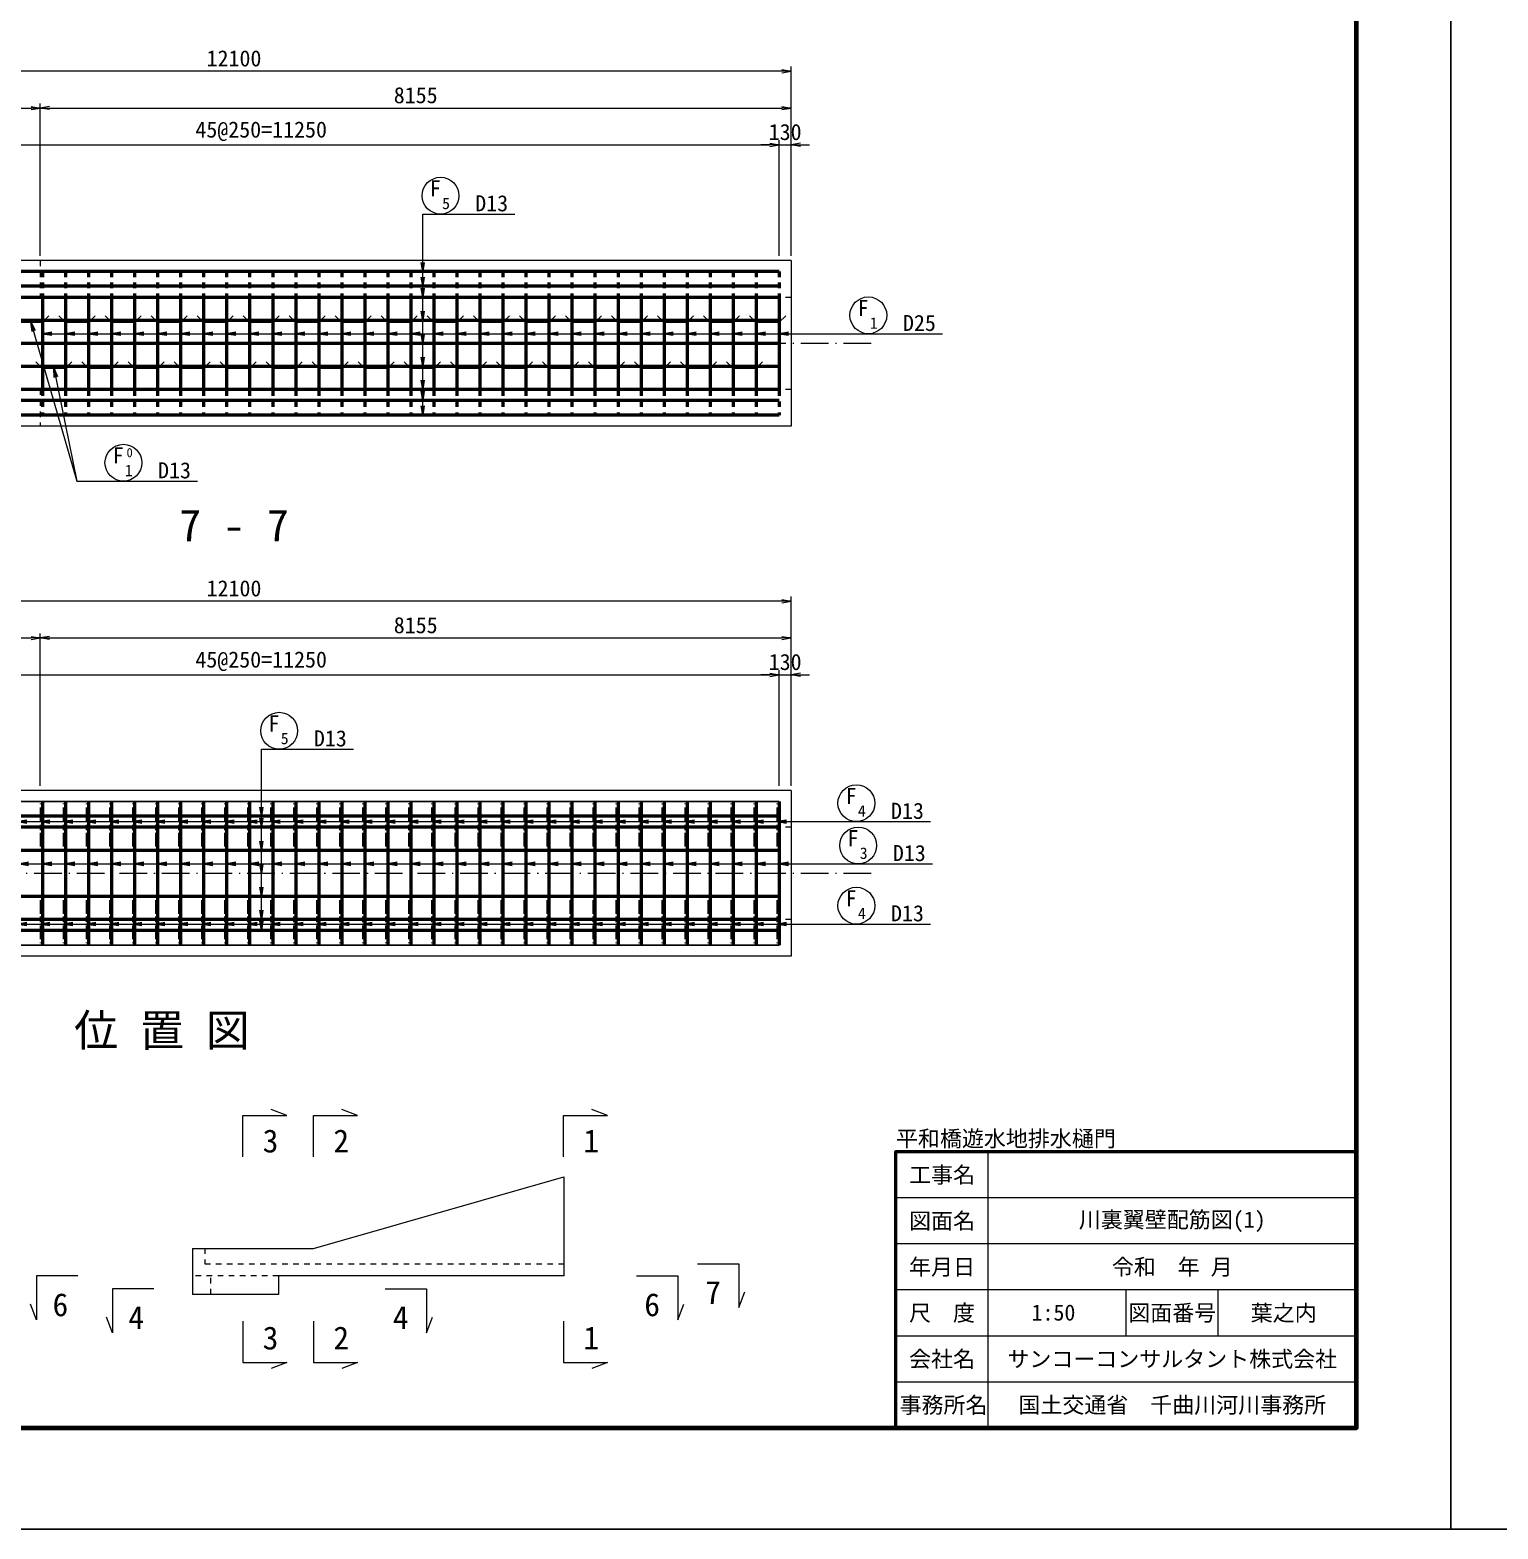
# Model space of a CAD drawing. Header units: millimetres. Extents: x 67792 to 193942, y -50017 to -20317.
# Drawn here: x 94413 to 110354, y -50017 to -33736 of the extents above; entities that cross this region are included whole.
import ezdxf
from ezdxf.enums import TextEntityAlignment as Align

# ---------------------------------------------------------------- set-up
doc = ezdxf.new("R2010")
doc.units = ezdxf.units.MM
doc.header["$LTSCALE"] = 50
doc.header["$PDSIZE"] = 300
for name, pattern in [('DASHED2', [0.375, 0.25, -0.125]), ('SXF_一点短鎖線', [9.25, 6, -1.5, 0.25, -1.5]), ('SXF_二点短鎖線', [11, 6, -1.5, 0.25, -1.5, 0.25, -1.5]), ('SXF_跳び破線', [12, 6, -6])]:
    doc.linetypes.add(name, pattern=pattern)
doc.layers.get('Defpoints').update_dxf_attribs({"color": 191})
for name, color, linetype, lineweight in [('D-BGD', 7, 'Continuous', 13), ('D-BMK', 2, 'SXF_一点短鎖線', 13), ('D-STR', 1, 'Continuous', 50), ('D-STR-DIM', 7, 'Continuous', 13), ('D-STR-HTXT', 7, 'Continuous', 13), ('D-STR-STR5', 7, 'Continuous', 25), ('D-STR-STR7', 6, 'SXF_二点短鎖線', 25), ('D-STR-TXT', 7, 'Continuous', 13), ('D-TTL', 2, 'Continuous', 140), ('D-TTL-FRAM', 2, 'Continuous', 50), ('D-TTL-LINE', 7, 'Continuous', 13), ('D-TTL-TXT', 7, 'Continuous', 13)]:
    doc.layers.add(name, color=color, linetype=linetype, lineweight=lineweight)
doc.styles.add('MS ゴシック', font='MS Gothic.ttf')
doc.styles.add('YOKO_GOTHIC', font='MS Gothic.ttf')
doc.dimstyles.new('S50', dxfattribs={"dimscale": 50, "dimtxt": 3.5, "dimasz": 2, "dimexe": 1, "dimexo": 1, "dimgap": 1, "dimtad": 1, "dimdec": 0, "dimzin": 1, "dimdsep": 46, "dimtxsty": 'YOKO_GOTHIC', "dimblk": 'OPEN', "dimcen": 0, "dimclrd": 256, "dimclre": 256, "dimclrt": 256, "dimaunit": 1, "dimadec": 3, "dimazin": 0, "dimtfac": 1, "dimtdec": 0, "dimtix": 1, "dimtmove": 2, "dimatfit": 3, "dimldrblk": 'OPEN', "dimfxl": 1, "dimlwd": -1, "dimlwe": -1, "dimarcsym": 2})

# ---------------------------------------------------------------- blocks, each defined once
blk = doc.blocks.new('_Open')
at = {"color": 0, "linetype": 'ByBlock', "lineweight": -2}
for p, q in [((-1, 0.17), (0, 0)), ((-1, -0.17), (0, 0)), ((0, 0), (-1, 0))]:
    blk.add_line(p, q, dxfattribs=at)
blk = doc.blocks.new('*D5')
at = {"layer": 'D-STR-DIM', "ltscale": 1500, "transparency": 16777216}
for p, q in [((90978, -36189), (90978, -34533)), ((91078, -34583), (94424, -34583)), ((94524, -36189), (94524, -34533))]:
    blk.add_line(p, q, dxfattribs=at)
at = {"layer": 'Defpoints', "color": 0, "ltscale": 1500, "transparency": 16777216}
for p in [(94524, -34583), (90978, -36239), (94524, -36239)]:
    blk.add_point(p, dxfattribs=at)
at = {"layer": 'D-STR-DIM', "ltscale": 1500, "transparency": 16777216, "xscale": 100, "yscale": 100, "zscale": 100, "rotation": 180}
blk.add_blockref('_Open', (90978, -34583), dxfattribs=at)
at = {"layer": 'D-STR-DIM', "ltscale": 1500, "transparency": 16777216, "xscale": 100, "yscale": 100, "zscale": 100}
blk.add_blockref('_Open', (94524, -34583), dxfattribs=at)
at = {"layer": 'D-STR-DIM', "ltscale": 1500, "transparency": 16777216, "insert": (92751, -34445), "char_height": 175, "attachment_point": 5, "style": 'YOKO_GOTHIC'}
blk.add_mtext('3545', dxfattribs=at)
blk = doc.blocks.new('*D6')
at = {"layer": 'D-STR-DIM', "ltscale": 1500, "transparency": 16777216}
for p, q in [((94524, -36189), (94524, -34533)), ((94624, -34583), (102578, -34583)), ((102678, -36189), (102678, -34533))]:
    blk.add_line(p, q, dxfattribs=at)
at = {"layer": 'Defpoints', "color": 0, "ltscale": 1500, "transparency": 16777216}
for p in [(102678, -34583), (94524, -36239), (102678, -36239)]:
    blk.add_point(p, dxfattribs=at)
at = {"layer": 'D-STR-DIM', "ltscale": 1500, "transparency": 16777216, "xscale": 100, "yscale": 100, "zscale": 100, "rotation": 180}
blk.add_blockref('_Open', (94524, -34583), dxfattribs=at)
at = {"layer": 'D-STR-DIM', "ltscale": 1500, "transparency": 16777216, "xscale": 100, "yscale": 100, "zscale": 100}
blk.add_blockref('_Open', (102678, -34583), dxfattribs=at)
at = {"layer": 'D-STR-DIM', "ltscale": 1500, "transparency": 16777216, "insert": (98601, -34445), "char_height": 175, "attachment_point": 5, "style": 'YOKO_GOTHIC'}
blk.add_mtext('8155', dxfattribs=at)
blk = doc.blocks.new('*D7')
at = {"layer": 'D-STR-DIM', "ltscale": 1500, "transparency": 16777216}
for p, q in [((90578, -36189), (90578, -34133)), ((102578, -34183), (90678, -34183)), ((102678, -36189), (102678, -34133))]:
    blk.add_line(p, q, dxfattribs=at)
at = {"layer": 'Defpoints', "color": 0, "ltscale": 1500, "transparency": 16777216}
for p in [(90578, -34183), (90578, -36239), (102678, -36239)]:
    blk.add_point(p, dxfattribs=at)
at = {"layer": 'D-STR-DIM', "ltscale": 1500, "transparency": 16777216, "xscale": 100, "yscale": 100, "zscale": 100, "rotation": 180}
blk.add_blockref('_Open', (90578, -34183), dxfattribs=at)
at = {"layer": 'D-STR-DIM', "ltscale": 1500, "transparency": 16777216, "xscale": 100, "yscale": 100, "zscale": 100}
blk.add_blockref('_Open', (102678, -34183), dxfattribs=at)
at = {"layer": 'D-STR-DIM', "ltscale": 1500, "transparency": 16777216, "insert": (96628, -34045), "char_height": 175, "attachment_point": 5, "style": 'YOKO_GOTHIC'}
blk.add_mtext('12100', dxfattribs=at)
blk = doc.blocks.new('*D8')
at = {"layer": 'D-STR-DIM', "ltscale": 1500, "transparency": 16777216}
for p, q in [((91298, -36189), (91298, -34933)), ((91398, -34983), (102448, -34983)), ((102548, -36189), (102548, -34933))]:
    blk.add_line(p, q, dxfattribs=at)
at = {"layer": 'Defpoints', "color": 0, "ltscale": 1500, "transparency": 16777216}
for p in [(102548, -34983), (91298, -36239), (102548, -36239)]:
    blk.add_point(p, dxfattribs=at)
at = {"layer": 'D-STR-DIM', "ltscale": 1500, "transparency": 16777216, "xscale": 100, "yscale": 100, "zscale": 100, "rotation": 180}
blk.add_blockref('_Open', (91298, -34983), dxfattribs=at)
at = {"layer": 'D-STR-DIM', "ltscale": 1500, "transparency": 16777216, "xscale": 100, "yscale": 100, "zscale": 100}
blk.add_blockref('_Open', (102548, -34983), dxfattribs=at)
at = {"layer": 'D-STR-DIM', "ltscale": 1500, "transparency": 16777216, "insert": (96923, -34836), "char_height": 175, "attachment_point": 5, "style": 'YOKO_GOTHIC'}
blk.add_mtext('45@250=11250', dxfattribs=at)
blk = doc.blocks.new('*D9')
at = {"layer": 'D-STR-DIM', "ltscale": 1500, "transparency": 16777216}
for p, q in [((102448, -34983), (102348, -34983)), ((102548, -36189), (102548, -34933)), ((102548, -34983), (102678, -34983)), ((102678, -36189), (102678, -34933)), ((102778, -34983), (102878, -34983))]:
    blk.add_line(p, q, dxfattribs=at)
at = {"layer": 'Defpoints', "color": 0, "ltscale": 1500, "transparency": 16777216}
for p in [(102678, -34983), (102548, -36239), (102678, -36239)]:
    blk.add_point(p, dxfattribs=at)
at = {"layer": 'D-STR-DIM', "ltscale": 1500, "transparency": 16777216, "xscale": 100, "yscale": 100, "zscale": 100}
blk.add_blockref('_Open', (102548, -34983), dxfattribs=at)
at = {"layer": 'D-STR-DIM', "ltscale": 1500, "transparency": 16777216, "xscale": 100, "yscale": 100, "zscale": 100, "rotation": 180}
blk.add_blockref('_Open', (102678, -34983), dxfattribs=at)
at = {"layer": 'D-STR-DIM', "ltscale": 1500, "transparency": 16777216, "insert": (102613, -34845), "char_height": 175, "attachment_point": 5, "style": 'YOKO_GOTHIC'}
blk.add_mtext('130', dxfattribs=at)
blk = doc.blocks.new('*D310')
at = {"layer": 'D-STR-DIM', "ltscale": 1500, "transparency": 16777216}
for p, q in [((90978, -41945), (90978, -40289)), ((91078, -40339), (94424, -40339)), ((94524, -41945), (94524, -40289))]:
    blk.add_line(p, q, dxfattribs=at)
at = {"layer": 'Defpoints', "color": 0, "ltscale": 1500, "transparency": 16777216}
for p in [(94524, -40339), (90978, -41995), (94524, -41995)]:
    blk.add_point(p, dxfattribs=at)
at = {"layer": 'D-STR-DIM', "ltscale": 1500, "transparency": 16777216, "xscale": 100, "yscale": 100, "zscale": 100, "rotation": 180}
blk.add_blockref('_Open', (90978, -40339), dxfattribs=at)
at = {"layer": 'D-STR-DIM', "ltscale": 1500, "transparency": 16777216, "xscale": 100, "yscale": 100, "zscale": 100}
blk.add_blockref('_Open', (94524, -40339), dxfattribs=at)
at = {"layer": 'D-STR-DIM', "ltscale": 1500, "transparency": 16777216, "insert": (92751, -40201), "char_height": 175, "attachment_point": 5, "style": 'YOKO_GOTHIC'}
blk.add_mtext('3545', dxfattribs=at)
blk = doc.blocks.new('*D311')
at = {"layer": 'D-STR-DIM', "ltscale": 1500, "transparency": 16777216}
for p, q in [((94524, -41945), (94524, -40289)), ((94624, -40339), (102578, -40339)), ((102678, -41945), (102678, -40289))]:
    blk.add_line(p, q, dxfattribs=at)
at = {"layer": 'Defpoints', "color": 0, "ltscale": 1500, "transparency": 16777216}
for p in [(102678, -40339), (94524, -41995), (102678, -41995)]:
    blk.add_point(p, dxfattribs=at)
at = {"layer": 'D-STR-DIM', "ltscale": 1500, "transparency": 16777216, "xscale": 100, "yscale": 100, "zscale": 100, "rotation": 180}
blk.add_blockref('_Open', (94524, -40339), dxfattribs=at)
at = {"layer": 'D-STR-DIM', "ltscale": 1500, "transparency": 16777216, "xscale": 100, "yscale": 100, "zscale": 100}
blk.add_blockref('_Open', (102678, -40339), dxfattribs=at)
at = {"layer": 'D-STR-DIM', "ltscale": 1500, "transparency": 16777216, "insert": (98601, -40201), "char_height": 175, "attachment_point": 5, "style": 'YOKO_GOTHIC'}
blk.add_mtext('8155', dxfattribs=at)
blk = doc.blocks.new('*D312')
at = {"layer": 'D-STR-DIM', "ltscale": 1500, "transparency": 16777216}
for p, q in [((90578, -41945), (90578, -39889)), ((102578, -39939), (90678, -39939)), ((102678, -41945), (102678, -39889))]:
    blk.add_line(p, q, dxfattribs=at)
at = {"layer": 'Defpoints', "color": 0, "ltscale": 1500, "transparency": 16777216}
for p in [(90578, -39939), (90578, -41995), (102678, -41995)]:
    blk.add_point(p, dxfattribs=at)
at = {"layer": 'D-STR-DIM', "ltscale": 1500, "transparency": 16777216, "xscale": 100, "yscale": 100, "zscale": 100, "rotation": 180}
blk.add_blockref('_Open', (90578, -39939), dxfattribs=at)
at = {"layer": 'D-STR-DIM', "ltscale": 1500, "transparency": 16777216, "xscale": 100, "yscale": 100, "zscale": 100}
blk.add_blockref('_Open', (102678, -39939), dxfattribs=at)
at = {"layer": 'D-STR-DIM', "ltscale": 1500, "transparency": 16777216, "insert": (96628, -39801), "char_height": 175, "attachment_point": 5, "style": 'YOKO_GOTHIC'}
blk.add_mtext('12100', dxfattribs=at)
blk = doc.blocks.new('*D313')
at = {"layer": 'D-STR-DIM', "ltscale": 1500, "transparency": 16777216}
for p, q in [((91298, -41945), (91298, -40689)), ((102548, -41945), (102548, -40689)), ((91398, -40739), (102448, -40739))]:
    blk.add_line(p, q, dxfattribs=at)
at = {"layer": 'Defpoints', "color": 0, "ltscale": 1500, "transparency": 16777216}
for p in [(102548, -40739), (91298, -41995), (102548, -41995)]:
    blk.add_point(p, dxfattribs=at)
at = {"layer": 'D-STR-DIM', "ltscale": 1500, "transparency": 16777216, "xscale": 100, "yscale": 100, "zscale": 100, "rotation": 180}
blk.add_blockref('_Open', (91298, -40739), dxfattribs=at)
at = {"layer": 'D-STR-DIM', "ltscale": 1500, "transparency": 16777216, "xscale": 100, "yscale": 100, "zscale": 100}
blk.add_blockref('_Open', (102548, -40739), dxfattribs=at)
at = {"layer": 'D-STR-DIM', "ltscale": 1500, "transparency": 16777216, "insert": (96923, -40592), "char_height": 175, "attachment_point": 5, "style": 'YOKO_GOTHIC'}
blk.add_mtext('45@250=11250', dxfattribs=at)
blk = doc.blocks.new('*D325')
at = {"layer": 'D-STR-DIM', "ltscale": 1500, "transparency": 16777216}
for p, q in [((102548, -41945), (102548, -40689)), ((102678, -41945), (102678, -40689)), ((102448, -40739), (102348, -40739)), ((102548, -40739), (102678, -40739)), ((102778, -40739), (102878, -40739))]:
    blk.add_line(p, q, dxfattribs=at)
at = {"layer": 'Defpoints', "color": 0, "ltscale": 1500, "transparency": 16777216}
for p in [(102678, -40739), (102548, -41995), (102678, -41995)]:
    blk.add_point(p, dxfattribs=at)
at = {"layer": 'D-STR-DIM', "ltscale": 1500, "transparency": 16777216, "xscale": 100, "yscale": 100, "zscale": 100}
blk.add_blockref('_Open', (102548, -40739), dxfattribs=at)
at = {"layer": 'D-STR-DIM', "ltscale": 1500, "transparency": 16777216, "xscale": 100, "yscale": 100, "zscale": 100, "rotation": 180}
blk.add_blockref('_Open', (102678, -40739), dxfattribs=at)
at = {"layer": 'D-STR-DIM', "ltscale": 1500, "transparency": 16777216, "insert": (102613, -40601), "char_height": 175, "attachment_point": 5, "style": 'YOKO_GOTHIC'}
blk.add_mtext('130', dxfattribs=at)

msp = doc.modelspace()

# ---------------------------------------------------------------- linework, layer by layer
at = {"layer": 'D-BGD'}
for p, q in [((102678.1, -36239.4), (90578.1, -36239.4)), ((102678.1, -36239.4), (102678.1, -38039.4)), ((102678.1, -38039.4), (90578.1, -38039.4)), ((102678.1, -41995.4), (90578.1, -41995.4)), ((102678.1, -41995.4), (102678.1, -43795.4)), ((102678.1, -43795.4), (90578.1, -43795.4)), ((100211.2, -46191.8), (100211.2, -47268.4)), ((96177.9, -46968.4), (96177.9, -47268.4)), ((96177.9, -47268.4), (96177.9, -47468.4)), ((97111.2, -47268.4), (97111.2, -47468.4)), ((100211.2, -47268.4), (97111.2, -47268.4)), ((96377.9, -47468.4), (96177.9, -47468.4)), ((97111.2, -47468.4), (96377.9, -47468.4))]:
    msp.add_line(p, q, dxfattribs=at)
at = {"layer": 'D-BGD', "linetype": 'SXF_跳び破線', "ltscale": 0.2}
for p, q in [((94523.6, -36239.4), (94523.6, -36639.4)), ((102678.1, -36639.4), (90978.1, -36639.4)), ((102678.1, -37639.4), (90978.1, -37639.4)), ((94523.6, -37639.4), (94523.6, -38039.4)), ((102678.1, -42395.4), (90978.1, -42395.4)), ((102678.1, -43395.4), (90978.1, -43395.4)), ((96311.2, -46968.4), (96311.2, -47135.1)), ((96311.2, -47135.1), (100211.2, -47135.1)), ((97111.2, -47268.4), (96177.9, -47268.4)), ((96377.9, -47468.4), (96377.9, -47268.4))]:
    msp.add_line(p, q, dxfattribs=at)
at = {"layer": 'D-BGD'}
msp.add_lwpolyline([(96177.9, -46968.4), (97493, -46968.4), (100211.2, -46191.8)], dxfattribs=at)
at = {"layer": 'D-BMK', "linetype": 'SXF_一点短鎖線'}
for p, q in [((103545.9, -37139.4), (89985.9, -37139.4)), ((103545.9, -42895.4), (89985.9, -42895.4))]:
    msp.add_line(p, q, dxfattribs=at)
at = {"layer": 'D-STR'}
for p, q in [((102548.1, -36359.4), (90698.1, -36359.4)), ((102548.1, -36519.4), (90698.1, -36519.4)), ((94548.1, -36629.4), (94548.1, -37649.4)), ((94798.1, -36629.4), (94798.1, -37649.4)), ((95048.1, -36629.4), (95048.1, -37649.4)), ((95298.1, -36629.4), (95298.1, -37649.4)), ((95548.1, -36629.4), (95548.1, -37649.4)), ((95798.1, -36629.4), (95798.1, -37649.4)), ((96048.1, -36629.4), (96048.1, -37649.4)), ((96298.1, -36629.4), (96298.1, -37649.4)), ((96548.1, -36629.4), (96548.1, -37649.4)), ((96798.1, -36629.4), (96798.1, -37649.4)), ((97048.1, -36629.4), (97048.1, -37649.4)), ((97298.1, -36629.4), (97298.1, -37649.4)), ((97548.1, -36629.4), (97548.1, -37649.4)), ((97798.1, -36629.4), (97798.1, -37649.4)), ((98048.1, -36629.4), (98048.1, -37649.4)), ((98298.1, -36629.4), (98298.1, -37649.4)), ((98548.1, -36629.4), (98548.1, -37649.4)), ((98798.1, -36629.4), (98798.1, -37649.4)), ((99048.1, -36629.4), (99048.1, -37649.4)), ((99298.1, -36629.4), (99298.1, -37649.4)), ((99548.1, -36629.4), (99548.1, -37649.4)), ((99798.1, -36629.4), (99798.1, -37649.4)), ((100048.1, -36629.4), (100048.1, -37649.4)), ((100298.1, -36629.4), (100298.1, -37649.4)), ((100548.1, -36629.4), (100548.1, -37649.4)), ((100798.1, -36629.4), (100798.1, -37649.4)), ((101048.1, -36629.4), (101048.1, -37649.4)), ((101298.1, -36629.4), (101298.1, -37649.4)), ((101548.1, -36629.4), (101548.1, -37649.4)), ((101798.1, -36629.4), (101798.1, -37649.4)), ((102048.1, -36629.4), (102048.1, -37649.4)), ((102298.1, -36629.4), (102298.1, -37649.4)), ((102548.1, -36629.4), (102548.1, -37649.4)), ((102548.1, -36639.4), (90698.1, -36639.4)), ((102548.1, -36889.4), (90698.1, -36889.4)), ((102548.1, -37139.4), (90698.1, -37139.4)), ((102548.1, -37389.4), (90698.1, -37389.4)), ((102548.1, -37639.4), (90698.1, -37639.4)), ((102548.1, -37759.4), (90698.1, -37759.4)), ((102548.1, -37919.4), (90698.1, -37919.4)), ((94548.1, -42115.4), (94548.1, -43675.4)), ((94798.1, -42115.4), (94798.1, -43675.4)), ((95048.1, -42115.4), (95048.1, -43675.4)), ((95298.1, -42115.4), (95298.1, -43675.4)), ((95548.1, -42115.4), (95548.1, -43675.4)), ((95798.1, -42115.4), (95798.1, -43675.4)), ((96048.1, -42115.4), (96048.1, -43675.4)), ((96298.1, -42115.4), (96298.1, -43675.4)), ((96548.1, -42115.4), (96548.1, -43675.4)), ((96798.1, -42115.4), (96798.1, -43675.4)), ((97048.1, -42115.4), (97048.1, -43675.4)), ((97298.1, -42115.4), (97298.1, -43675.4)), ((97548.1, -42115.4), (97548.1, -43675.4)), ((97798.1, -42115.4), (97798.1, -43675.4)), ((98048.1, -42115.4), (98048.1, -43675.4)), ((98298.1, -42115.4), (98298.1, -43675.4)), ((98548.1, -42115.4), (98548.1, -43675.4)), ((98798.1, -42115.4), (98798.1, -43675.4)), ((99048.1, -42115.4), (99048.1, -43675.4)), ((99298.1, -42115.4), (99298.1, -43675.4)), ((99548.1, -42115.4), (99548.1, -43675.4)), ((99798.1, -42115.4), (99798.1, -43675.4)), ((100048.1, -42115.4), (100048.1, -43675.4)), ((100298.1, -42115.4), (100298.1, -43675.4)), ((100548.1, -42115.4), (100548.1, -43675.4)), ((100798.1, -42115.4), (100798.1, -43675.4)), ((101048.1, -42115.4), (101048.1, -43675.4)), ((101298.1, -42115.4), (101298.1, -43675.4)), ((101548.1, -42115.4), (101548.1, -43675.4)), ((101798.1, -42115.4), (101798.1, -43675.4)), ((102048.1, -42115.4), (102048.1, -43675.4)), ((102298.1, -42115.4), (102298.1, -43675.4)), ((102548.1, -42115.4), (102548.1, -43675.4)), ((102548.1, -42275.4), (90698.1, -42275.4)), ((102548.1, -42395.4), (90698.1, -42395.4)), ((102548.1, -42645.4), (90698.1, -42645.4)), ((102548.1, -43145.4), (90698.1, -43145.4)), ((102548.1, -43395.4), (90698.1, -43395.4)), ((102548.1, -43515.4), (90698.1, -43515.4))]:
    msp.add_line(p, q, dxfattribs=at)
at = {"layer": 'D-STR', "linetype": 'SXF_跳び破線', "ltscale": 0.2}
for p, q in [((94548.1, -36359.4), (94548.1, -36629.4)), ((94798.1, -36359.4), (94798.1, -36629.4)), ((95048.1, -36359.4), (95048.1, -36629.4)), ((95298.1, -36359.4), (95298.1, -36629.4)), ((95548.1, -36359.4), (95548.1, -36629.4)), ((95798.1, -36359.4), (95798.1, -36629.4)), ((96048.1, -36359.4), (96048.1, -36629.4)), ((96298.1, -36359.4), (96298.1, -36629.4)), ((96548.1, -36359.4), (96548.1, -36629.4)), ((96798.1, -36359.4), (96798.1, -36629.4)), ((97048.1, -36359.4), (97048.1, -36629.4)), ((97298.1, -36359.4), (97298.1, -36629.4)), ((97548.1, -36359.4), (97548.1, -36629.4)), ((97798.1, -36359.4), (97798.1, -36629.4)), ((98048.1, -36359.4), (98048.1, -36629.4)), ((98298.1, -36359.4), (98298.1, -36629.4)), ((98548.1, -36359.4), (98548.1, -36629.4)), ((98798.1, -36359.4), (98798.1, -36629.4)), ((99048.1, -36359.4), (99048.1, -36629.4)), ((99298.1, -36359.4), (99298.1, -36629.4)), ((99548.1, -36359.4), (99548.1, -36629.4)), ((99798.1, -36359.4), (99798.1, -36629.4)), ((100048.1, -36359.4), (100048.1, -36629.4)), ((100298.1, -36359.4), (100298.1, -36629.4)), ((100548.1, -36359.4), (100548.1, -36629.4)), ((100798.1, -36359.4), (100798.1, -36629.4)), ((101048.1, -36359.4), (101048.1, -36629.4)), ((101298.1, -36359.4), (101298.1, -36629.4)), ((101548.1, -36359.4), (101548.1, -36629.4)), ((101798.1, -36359.4), (101798.1, -36629.4)), ((102048.1, -36359.4), (102048.1, -36629.4)), ((102298.1, -36359.4), (102298.1, -36629.4)), ((102548.1, -36359.4), (102548.1, -36629.4)), ((94548.1, -37649.4), (94548.1, -37919.4)), ((94798.1, -37649.4), (94798.1, -37919.4)), ((95048.1, -37649.4), (95048.1, -37919.4)), ((95298.1, -37649.4), (95298.1, -37919.4)), ((95548.1, -37649.4), (95548.1, -37919.4)), ((95798.1, -37649.4), (95798.1, -37919.4)), ((96048.1, -37649.4), (96048.1, -37919.4)), ((96298.1, -37649.4), (96298.1, -37919.4)), ((96548.1, -37649.4), (96548.1, -37919.4)), ((96798.1, -37649.4), (96798.1, -37919.4)), ((97048.1, -37649.4), (97048.1, -37919.4)), ((97298.1, -37649.4), (97298.1, -37919.4)), ((97548.1, -37649.4), (97548.1, -37919.4)), ((97798.1, -37649.4), (97798.1, -37919.4)), ((98048.1, -37649.4), (98048.1, -37919.4)), ((98298.1, -37649.4), (98298.1, -37919.4)), ((98548.1, -37649.4), (98548.1, -37919.4)), ((98798.1, -37649.4), (98798.1, -37919.4)), ((99048.1, -37649.4), (99048.1, -37919.4)), ((99298.1, -37649.4), (99298.1, -37919.4)), ((99548.1, -37649.4), (99548.1, -37919.4)), ((99798.1, -37649.4), (99798.1, -37919.4)), ((100048.1, -37649.4), (100048.1, -37919.4)), ((100298.1, -37649.4), (100298.1, -37919.4)), ((100548.1, -37649.4), (100548.1, -37919.4)), ((100798.1, -37649.4), (100798.1, -37919.4)), ((101048.1, -37649.4), (101048.1, -37919.4)), ((101298.1, -37649.4), (101298.1, -37919.4)), ((101548.1, -37649.4), (101548.1, -37919.4)), ((101798.1, -37649.4), (101798.1, -37919.4)), ((102048.1, -37649.4), (102048.1, -37919.4)), ((102298.1, -37649.4), (102298.1, -37919.4)), ((102548.1, -37649.4), (102548.1, -37919.4))]:
    msp.add_line(p, q, dxfattribs=at)
at = {"layer": 'D-STR-HTXT'}
for points in [[(96725.7, -45972.6), (96725.7, -45524.6), (97202.1, -45524.6), (97032.9, -45458.5)], [(97493, -45972.6), (97493, -45524.6), (97969.5, -45524.6), (97800.2, -45458.5)], [(100207.8, -45972.6), (100207.8, -45524.6), (100684.2, -45524.6), (100515, -45458.5)], [(101661.3, -47135.1), (102109.3, -47135.1), (102109.3, -47611.5), (102175.3, -47442.3)], [(94933.1, -47268.4), (94485.1, -47268.4), (94485.1, -47744.9), (94419.1, -47575.6)], [(100999.4, -47268.4), (101447.4, -47268.4), (101447.4, -47744.9), (101513.4, -47575.6)], [(95756.6, -47408.7), (95308.6, -47408.7), (95308.6, -47885.1), (95242.5, -47715.9)], [(98268.8, -47408.7), (98716.8, -47408.7), (98716.8, -47885.1), (98782.8, -47715.9)], [(96725.7, -47758.8), (96725.7, -48206.8), (97202.1, -48206.8), (97032.9, -48272.9)], [(97493, -47758.8), (97493, -48206.8), (97969.5, -48206.8), (97800.2, -48272.9)], [(100207.8, -47758.8), (100207.8, -48206.8), (100684.2, -48206.8), (100515, -48272.9)]]:
    msp.add_lwpolyline(points, dxfattribs=at)
for centre in [(98871.2, -35535.1), (103516.2, -36834.7), (97119.1, -41346.5), (103406.4, -42592.3)]:
    msp.add_circle(centre, 200, dxfattribs=at)
at = {"layer": 'D-STR-HTXT', "color": 4}
for centre in [(95426.8, -38435.4), (103386.4, -42133.8), (103386.4, -43246.4)]:
    msp.add_circle(centre, 200, dxfattribs=at)
at = {"layer": 'D-STR-STR5'}
for points in [[(94618.7, -36838.8), (94548, -36909.5), (94298, -36909.5), (94227.3, -36838.8)], [(95118.7, -36838.8), (95048, -36909.5), (94798, -36909.5), (94727.3, -36838.8)], [(95618.7, -36838.8), (95548, -36909.5), (95298, -36909.5), (95227.3, -36838.8)], [(96118.7, -36838.8), (96048, -36909.5), (95798, -36909.5), (95727.3, -36838.8)], [(96618.7, -36838.8), (96548, -36909.5), (96298, -36909.5), (96227.3, -36838.8)], [(97118.7, -36838.8), (97048, -36909.5), (96798, -36909.5), (96727.3, -36838.8)], [(97618.7, -36838.8), (97548, -36909.5), (97298, -36909.5), (97227.3, -36838.8)], [(98118.7, -36838.8), (98048, -36909.5), (97798, -36909.5), (97727.3, -36838.8)], [(98618.7, -36838.8), (98548, -36909.5), (98298, -36909.5), (98227.3, -36838.8)], [(99118.7, -36838.8), (99048, -36909.5), (98798, -36909.5), (98727.3, -36838.8)], [(99618.7, -36838.8), (99548, -36909.5), (99298, -36909.5), (99227.3, -36838.8)], [(100118.7, -36838.8), (100048, -36909.5), (99798, -36909.5), (99727.3, -36838.8)], [(100618.7, -36838.8), (100548, -36909.5), (100298, -36909.5), (100227.3, -36838.8)], [(101118.7, -36838.8), (101048, -36909.5), (100798, -36909.5), (100727.3, -36838.8)], [(101618.7, -36838.8), (101548, -36909.5), (101298, -36909.5), (101227.3, -36838.8)], [(102118.7, -36838.8), (102048, -36909.5), (101798, -36909.5), (101727.3, -36838.8)], [(102618.7, -36838.8), (102548, -36909.5), (102298, -36909.5), (102227.3, -36838.8)], [(94868.7, -37338.8), (94798, -37409.5), (94548, -37409.5), (94477.3, -37338.8)], [(95368.7, -37338.8), (95298, -37409.5), (95048, -37409.5), (94977.3, -37338.8)], [(95868.7, -37338.8), (95798, -37409.5), (95548, -37409.5), (95477.3, -37338.8)], [(96368.7, -37338.8), (96298, -37409.5), (96048, -37409.5), (95977.3, -37338.8)], [(96868.7, -37338.8), (96798, -37409.5), (96548, -37409.5), (96477.3, -37338.8)], [(97368.7, -37338.8), (97298, -37409.5), (97048, -37409.5), (96977.3, -37338.8)], [(97868.7, -37338.8), (97798, -37409.5), (97548, -37409.5), (97477.3, -37338.8)], [(98368.7, -37338.8), (98298, -37409.5), (98048, -37409.5), (97977.3, -37338.8)], [(98868.7, -37338.8), (98798, -37409.5), (98548, -37409.5), (98477.3, -37338.8)], [(99368.7, -37338.8), (99298, -37409.5), (99048, -37409.5), (98977.3, -37338.8)], [(99868.7, -37338.8), (99798, -37409.5), (99548, -37409.5), (99477.3, -37338.8)], [(100368.7, -37338.8), (100298, -37409.5), (100048, -37409.5), (99977.3, -37338.8)], [(100868.7, -37338.8), (100798, -37409.5), (100548, -37409.5), (100477.3, -37338.8)], [(101368.7, -37338.8), (101298, -37409.5), (101048, -37409.5), (100977.3, -37338.8)], [(101868.7, -37338.8), (101798, -37409.5), (101548, -37409.5), (101477.3, -37338.8)], [(102368.7, -37338.8), (102298, -37409.5), (102048, -37409.5), (101977.3, -37338.8)]]:
    msp.add_lwpolyline(points, dxfattribs=at)
at = {"layer": 'D-STR-STR7', "ltscale": 0.5}
for p, q in [((94528.1, -42605.5), (94528.1, -42120.5)), ((94778.1, -42605.5), (94778.1, -42120.5)), ((95028.1, -42605.5), (95028.1, -42120.5)), ((95278.1, -42605.5), (95278.1, -42120.5)), ((95528.1, -42605.5), (95528.1, -42120.5)), ((95778.1, -42605.5), (95778.1, -42120.5)), ((96028.1, -42605.5), (96028.1, -42120.5)), ((96278.1, -42605.5), (96278.1, -42120.5)), ((96528.1, -42605.5), (96528.1, -42120.5)), ((96778.1, -42605.5), (96778.1, -42120.5)), ((97028.1, -42605.5), (97028.1, -42120.5)), ((97278.1, -42605.5), (97278.1, -42120.5)), ((97528.1, -42605.5), (97528.1, -42120.5)), ((97778.1, -42605.5), (97778.1, -42120.5)), ((98028.1, -42605.5), (98028.1, -42120.5)), ((98278.1, -42605.5), (98278.1, -42120.5)), ((98528.1, -42605.5), (98528.1, -42120.5)), ((98778.1, -42605.5), (98778.1, -42120.5)), ((99028.1, -42605.5), (99028.1, -42120.5)), ((99278.1, -42605.5), (99278.1, -42120.5)), ((99528.1, -42605.5), (99528.1, -42120.5)), ((99778.1, -42605.5), (99778.1, -42120.5)), ((100028.1, -42605.5), (100028.1, -42120.5)), ((100278.1, -42605.5), (100278.1, -42120.5)), ((100528.1, -42605.5), (100528.1, -42120.5)), ((100778.1, -42605.5), (100778.1, -42120.5)), ((101028.1, -42605.5), (101028.1, -42120.5)), ((101278.1, -42605.5), (101278.1, -42120.5)), ((101528.1, -42605.5), (101528.1, -42120.5)), ((101778.1, -42605.5), (101778.1, -42120.5)), ((102028.1, -42605.5), (102028.1, -42120.5)), ((102278.1, -42605.5), (102278.1, -42120.5)), ((102528.1, -42605.5), (102528.1, -42120.5)), ((94528.1, -43185.3), (94528.1, -43670.3)), ((94778.1, -43185.3), (94778.1, -43670.3)), ((95028.1, -43185.3), (95028.1, -43670.3)), ((95278.1, -43185.3), (95278.1, -43670.3)), ((95528.1, -43185.3), (95528.1, -43670.3)), ((95778.1, -43185.3), (95778.1, -43670.3)), ((96028.1, -43185.3), (96028.1, -43670.3)), ((96278.1, -43185.3), (96278.1, -43670.3)), ((96528.1, -43185.3), (96528.1, -43670.3)), ((96778.1, -43185.3), (96778.1, -43670.3)), ((97028.1, -43185.3), (97028.1, -43670.3)), ((97278.1, -43185.3), (97278.1, -43670.3)), ((97528.1, -43185.3), (97528.1, -43670.3)), ((97778.1, -43185.3), (97778.1, -43670.3)), ((98028.1, -43185.3), (98028.1, -43670.3)), ((98278.1, -43185.3), (98278.1, -43670.3)), ((98528.1, -43185.3), (98528.1, -43670.3)), ((98778.1, -43185.3), (98778.1, -43670.3)), ((99028.1, -43185.3), (99028.1, -43670.3)), ((99278.1, -43185.3), (99278.1, -43670.3)), ((99528.1, -43185.3), (99528.1, -43670.3)), ((99778.1, -43185.3), (99778.1, -43670.3)), ((100028.1, -43185.3), (100028.1, -43670.3)), ((100278.1, -43185.3), (100278.1, -43670.3)), ((100528.1, -43185.3), (100528.1, -43670.3)), ((100778.1, -43185.3), (100778.1, -43670.3)), ((101028.1, -43185.3), (101028.1, -43670.3)), ((101278.1, -43185.3), (101278.1, -43670.3)), ((101528.1, -43185.3), (101528.1, -43670.3)), ((101778.1, -43185.3), (101778.1, -43670.3)), ((102028.1, -43185.3), (102028.1, -43670.3)), ((102278.1, -43185.3), (102278.1, -43670.3)), ((102528.1, -43185.3), (102528.1, -43670.3))]:
    msp.add_line(p, q, dxfattribs=at)
at = {"layer": 'D-TTL'}
msp.add_lwpolyline([(68816.7, -21416.6), (68816.7, -48916.6), (108816.7, -48916.6), (108816.7, -21416.6)], close=True, dxfattribs=at)
at = {"layer": 'D-TTL-FRAM'}
msp.add_lwpolyline([(103816.7, -48916.6), (103816.7, -45916.6), (108816.7, -45916.6)], dxfattribs=at)
at = {"layer": 'D-TTL-LINE'}
for p, q in [((104816.7, -48916.6), (104816.7, -45916.6)), ((103816.7, -46416.6), (108816.7, -46416.6)), ((103816.7, -46916.6), (108816.7, -46916.6)), ((103816.7, -47416.6), (108816.7, -47416.6)), ((106316.7, -47916.6), (106316.7, -47416.6)), ((107316.7, -47916.6), (107316.7, -47416.6)), ((103816.7, -47916.6), (108816.7, -47916.6)), ((103816.7, -48416.6), (108816.7, -48416.6))]:
    msp.add_line(p, q, dxfattribs=at)
at = {"layer": 'Defpoints'}
for p, q in [((102548.1, -42115.4), (90698.1, -42115.4)), ((102548.1, -43675.4), (90698.1, -43675.4))]:
    msp.add_line(p, q, dxfattribs=at)
at = {"layer": 'Defpoints', "color": 1}
for points in [[(67791.7, -20316.6), (67791.7, -50016.6), (109841.7, -50016.6), (109841.7, -20316.6)], [(109841.7, -20316.6), (109841.7, -50016.6), (151891.7, -50016.6), (151891.7, -20316.6)]]:
    msp.add_lwpolyline(points, close=True, dxfattribs=at)

# ---------------------------------------------------------------- texts
at = {"layer": 'D-STR-TXT', "linetype": 'DASHED2', "ltscale": 0.5, "style": 'YOKO_GOTHIC'}
msp.add_text('F', height=175, dxfattribs=at).set_placement((98814.9, -35543.4), align=Align.CENTER)
at = {"layer": 'D-STR-TXT', "style": 'YOKO_GOTHIC'}
for s, height, p in [('5', 125, (98930.6, -35681.2)), ('F', 175, (103459.9, -36843)), ('1', 125, (103575.6, -36980.8)), ('7 - 7', 350, (96628.1, -39291)), ('F', 175, (97062.8, -41354.8)), ('5', 125, (97178.5, -41492.6)), ('F', 175, (103350.1, -42600.6)), ('3', 125, (103465.8, -42738.4)), ('位 置 図', 350, (95846.1, -44775.3)), ('3', 250, (97024.7, -45926.6)), ('2', 250, (97792.1, -45926.6)), ('1', 250, (100506.8, -45926.6)), ('7', 250, (101830.7, -47571.8)), ('6', 250, (94743, -47705.1)), ('6', 250, (101168.8, -47705.1)), ('4', 250, (95566.5, -47845.3)), ('4', 250, (98438.2, -47845.3)), ('3', 250, (97024.7, -48066.4)), ('2', 250, (97792.1, -48066.4)), ('1', 250, (100506.8, -48066.4))]:
    msp.add_text(s, height=height, dxfattribs=at).set_placement(p, align=Align.CENTER)
for s, p in [('D13', (99247.7, -35705.1)), ('D25', (103892.7, -37004.7)), ('D13', (97495.6, -41516.5)), ('D13', (103782.9, -42762.3))]:
    msp.add_text(s, height=175, dxfattribs=at).set_placement(p)
at = {"layer": 'D-STR-TXT', "color": 4, "style": 'YOKO_GOTHIC'}
for s, height, p in [('F', 175, (95370.6, -38443.8)), ('0', 100, (95495, -38375.2)), ('1', 125, (95486.2, -38581.6)), ('F', 175, (103330.1, -42142.1)), ('4', 125, (103445.8, -42279.9)), ('F', 175, (103330.1, -43254.7)), ('4', 125, (103445.8, -43392.5))]:
    msp.add_text(s, height=height, dxfattribs=at).set_placement(p, align=Align.CENTER)
for p in [(95803.4, -38605.4), (103762.9, -42303.8), (103762.9, -43416.4)]:
    msp.add_text('D13', height=175, dxfattribs=at).set_placement(p)
at = {"layer": 'D-TTL-TXT', "style": 'MS ゴシック'}
msp.add_text('平和橋遊水地排水樋門', height=175, dxfattribs=at).set_placement((103816.7, -45916.6), align=Align.BOTTOM_LEFT)
for s, p in [('工事名', (104316.7, -46166.6)), ('図面名', (104316.7, -46666.6)), ('川裏翼壁配筋図(1)', (106816.7, -46666.6)), ('年月日', (104316.7, -47166.6)), ('令和  年 月', (106816.7, -47166.6)), ('尺\u3000度', (104316.7, -47666.6)), ('1:50', (105526.6, -47666.6)), ('図面番号', (106816.7, -47666.6)), ('葉之内', (108026.6, -47666.6)), ('会社名', (104316.7, -48166.6)), ('サンコーコンサルタント株式会社', (106816.7, -48166.6)), ('事務所名', (104332.8, -48666.6)), ('国土交通省\u3000千曲川河川事務所', (106816.7, -48666.6))]:
    msp.add_text(s, height=175, dxfattribs=at).set_placement(p, align=Align.MIDDLE)

# ---------------------------------------------------------------- dimensions: what is measured, and where the dimension line sits
at = {"layer": 'D-STR-DIM', "ltscale": 1500}
for base, p1, p2, picture, middle in [((90578.1, -34182.6), (102678.1, -36239.4), (90578.1, -36239.4), '*D7', (96628.1, -34045.1)), ((94523.607, -34582.6249), (90978.1299, -36239.3821), (94523.607, -36239.3821), '*D5', (92750.8685, -34445.1249)), ((102678.1299, -34582.6249), (94523.607, -36239.3821), (102678.1299, -36239.3821), '*D6', (98600.8685, -34445.1249)), ((102678.1, -34982.6), (102548.1, -36239.4), (102678.1, -36239.4), '*D9', (102613.1, -34845.1)), ((90578.1, -39938.6), (102678.1, -41995.4), (90578.1, -41995.4), '*D312', (96628.1, -39801.1)), ((94523.607, -40338.6482), (90978.1299, -41995.4055), (94523.607, -41995.4055), '*D310', (92750.8685, -40201.1482)), ((102678.1299, -40338.6482), (94523.607, -41995.4055), (102678.1299, -41995.4055), '*D311', (98600.8685, -40201.1482)), ((102678.1, -40738.6), (102548.1, -41995.4), (102678.1, -41995.4), '*D325', (102613.1, -40601.1))]:
    dim = msp.add_linear_dim(base=base, p1=p1, p2=p2, dimstyle='S50', dxfattribs=at)
    dim.commit()
    dim.dimension.update_dxf_attribs({"geometry": picture, "text_midpoint": middle})
for base, p1, p2, picture, middle in [((102548.1, -34982.6), (91298.1, -36239.4), (102548.1, -36239.4), '*D8', (96923.1, -34835.8)), ((102548.1, -40738.6), (91298.1, -41995.4), (102548.1, -41995.4), '*D313', (96923.1, -40591.8))]:
    dim = msp.add_linear_dim(base=base, p1=p1, p2=p2, text='45@250=<>', dimstyle='S50', dxfattribs=at)
    dim.commit()
    dim.dimension.update_dxf_attribs({"geometry": picture, "text_midpoint": middle})

# ---------------------------------------------------------------- leaders
at = {"layer": 'D-STR-HTXT'}
for points in [[(98677.7, -37919.4), (98677.7, -35735.1), (99677.7, -35735.1)], [(98677.7, -36359.4), (98677.7, -35953.9)], [(98677.7, -36519.4), (98677.7, -36113.9)], [(98677.7, -36639.4), (98677.7, -36233.9)], [(98677.7, -36889.4), (98677.7, -36483.9)], [(98677.7, -37139.4), (98677.7, -36733.9)], [(94423, -36909.5), (94922.7, -38635.4), (96233.4, -38635.4)], [(94548.1, -37034.7), (104322.8, -37034.7)], [(94798.1, -37034.7), (95170.5, -37034.7)], [(95048.1, -37034.7), (95420.5, -37034.7)], [(95298.1, -37034.7), (95670.5, -37034.7)], [(95548.1, -37034.7), (95920.5, -37034.7)], [(95798.1, -37034.7), (96170.5, -37034.7)], [(96048.1, -37034.7), (96420.5, -37034.7)], [(96298.1, -37034.7), (96670.5, -37034.7)], [(96548.1, -37034.7), (96920.5, -37034.7)], [(96798.1, -37034.7), (97170.5, -37034.7)], [(97048.1, -37034.7), (97420.5, -37034.7)], [(97298.1, -37034.7), (97670.5, -37034.7)], [(97548.1, -37034.7), (97920.5, -37034.7)], [(97798.1, -37034.7), (98221.9, -37034.7)], [(98048.1, -37034.7), (98471.9, -37034.7)], [(98298.1, -37034.7), (98721.9, -37034.7)], [(98548.1, -37034.7), (98971.9, -37034.7)], [(98677.7, -37389.4), (98677.7, -36983.9)], [(98798.1, -37034.7), (99221.9, -37034.7)], [(99048.1, -37034.7), (99471.9, -37034.7)], [(99298.1, -37034.7), (99721.9, -37034.7)], [(99548.1, -37034.7), (99971.9, -37034.7)], [(99798.1, -37034.7), (100221.9, -37034.7)], [(100048.1, -37034.7), (100471.9, -37034.7)], [(100298.1, -37034.7), (100721.9, -37034.7)], [(100548.1, -37034.7), (100971.9, -37034.7)], [(100798.1, -37034.7), (101221.9, -37034.7)], [(101048.1, -37034.7), (101471.9, -37034.7)], [(101298.1, -37034.7), (101721.9, -37034.7)], [(101548.1, -37034.7), (101933.8, -37034.7)], [(101798.1, -37034.7), (102221.9, -37034.7)], [(102048.1, -37034.7), (102471.9, -37034.7)], [(102298.1, -37034.7), (102721.9, -37034.7)], [(102548.1, -37034.7), (103019.9, -37034.7)], [(98677.7, -37639.4), (98677.7, -37233.9)], [(94673, -37409.5), (94922.7, -38635.4)], [(98677.7, -37759.4), (98677.7, -37353.9)], [(96925.6, -43515.4), (96925.6, -41546.5), (97925.6, -41546.5)], [(96925.6, -42395.4), (96925.6, -41976.6)], [(96925.6, -42275.4), (96925.6, -41995.4)], [(91038.1, -42333.8), (104193, -42333.8)], [(94278.1, -42333.8), (94656.1, -42333.8)], [(94528.1, -42333.8), (94906.1, -42333.8)], [(94778.1, -42333.8), (95156.1, -42333.8)], [(95028.1, -42333.8), (95406.1, -42333.8)], [(95278.1, -42333.8), (95656.1, -42333.8)], [(95528.1, -42333.8), (95906.1, -42333.8)], [(95778.1, -42333.8), (96156.1, -42333.8)], [(96028.1, -42333.8), (96406.1, -42333.8)], [(96278.1, -42333.8), (96656.1, -42333.8)], [(96528.1, -42333.8), (96906.1, -42333.8)], [(96778.1, -42333.8), (97156.1, -42333.8)], [(96925.6, -42645.4), (96925.6, -42226.6)], [(97028.1, -42333.8), (97406.1, -42333.8)], [(97278.1, -42333.8), (97656.1, -42333.8)], [(97528.1, -42333.8), (97906.1, -42333.8)], [(97778.1, -42333.8), (98156.1, -42333.8)], [(98028.1, -42333.8), (98406.1, -42333.8)], [(98278.1, -42333.8), (98656.1, -42333.8)], [(98528.1, -42333.8), (98906.1, -42333.8)], [(98778.1, -42333.8), (99156.1, -42333.8)], [(99028.1, -42333.8), (99406.1, -42333.8)], [(99278.1, -42333.8), (99656.1, -42333.8)], [(99528.1, -42333.8), (99906.1, -42333.8)], [(99778.1, -42333.8), (100156.1, -42333.8)], [(100028.1, -42333.8), (100406.1, -42333.8)], [(100278.1, -42333.8), (100656.1, -42333.8)], [(100528.1, -42333.8), (100906.1, -42333.8)], [(100778.1, -42333.8), (101156.1, -42333.8)], [(101028.1, -42333.8), (101406.1, -42333.8)], [(101278.1, -42333.8), (101656.1, -42333.8)], [(101528.1, -42333.8), (101906.1, -42333.8)], [(101778.1, -42333.8), (102156.1, -42333.8)], [(102028.1, -42333.8), (102406.1, -42333.8)], [(102278.1, -42333.8), (102656.1, -42333.8)], [(102528.1, -42333.8), (102906.1, -42333.8)], [(96925.6, -42895.4), (96925.6, -42476.6)], [(90698.1, -42792.3), (104213, -42792.3)], [(94048.1, -42792.3), (94426.1, -42792.3)], [(94298.1, -42792.3), (94676.1, -42792.3)], [(94548.1, -42792.3), (94926.1, -42792.3)], [(94798.1, -42792.3), (95176.1, -42792.3)], [(95048.1, -42792.3), (95426.1, -42792.3)], [(95298.1, -42792.3), (95676.1, -42792.3)], [(95548.1, -42792.3), (95926.1, -42792.3)], [(95798.1, -42792.3), (96176.1, -42792.3)], [(96048.1, -42792.3), (96426.1, -42792.3)], [(96298.1, -42792.3), (96676.1, -42792.3)], [(96548.1, -42792.3), (96926.1, -42792.3)], [(96798.1, -42792.3), (97176.1, -42792.3)], [(96925.6, -43145.4), (96925.6, -42726.6)], [(97048.1, -42792.3), (97426.1, -42792.3)], [(97298.1, -42792.3), (97676.1, -42792.3)], [(97548.1, -42792.3), (97926.1, -42792.3)], [(97798.1, -42792.3), (98176.1, -42792.3)], [(98048.1, -42792.3), (98426.1, -42792.3)], [(98298.1, -42792.3), (98676.1, -42792.3)], [(98548.1, -42792.3), (98926.1, -42792.3)], [(98798.1, -42792.3), (99176.1, -42792.3)], [(99048.1, -42792.3), (99426.1, -42792.3)], [(99298.1, -42792.3), (99676.1, -42792.3)], [(99548.1, -42792.3), (99926.1, -42792.3)], [(99798.1, -42792.3), (100176.1, -42792.3)], [(100048.1, -42792.3), (100426.1, -42792.3)], [(100298.1, -42792.3), (100676.1, -42792.3)], [(100548.1, -42792.3), (100926.1, -42792.3)], [(100798.1, -42792.3), (101176.1, -42792.3)], [(101048.1, -42792.3), (101426.1, -42792.3)], [(101298.1, -42792.3), (101676.1, -42792.3)], [(101548.1, -42792.3), (101926.1, -42792.3)], [(101798.1, -42792.3), (102176.1, -42792.3)], [(102048.1, -42792.3), (102426.1, -42792.3)], [(102298.1, -42792.3), (102676.1, -42792.3)], [(102548.1, -42792.3), (102926.1, -42792.3)], [(96925.6, -43395.4), (96925.6, -42976.6)], [(91038.1, -43446.4), (104193, -43446.4)], [(94278.1, -43446.4), (94656.1, -43446.4)], [(94528.1, -43446.4), (94906.1, -43446.4)], [(94778.1, -43446.4), (95156.1, -43446.4)], [(95028.1, -43446.4), (95406.1, -43446.4)], [(95278.1, -43446.4), (95656.1, -43446.4)], [(95528.1, -43446.4), (95906.1, -43446.4)], [(95778.1, -43446.4), (96156.1, -43446.4)], [(96028.1, -43446.4), (96406.1, -43446.4)], [(96278.1, -43446.4), (96656.1, -43446.4)], [(96528.1, -43446.4), (96906.1, -43446.4)], [(96778.1, -43446.4), (97156.1, -43446.4)], [(97028.1, -43446.4), (97406.1, -43446.4)], [(97278.1, -43446.4), (97656.1, -43446.4)], [(97528.1, -43446.4), (97906.1, -43446.4)], [(97778.1, -43446.4), (98156.1, -43446.4)], [(98028.1, -43446.4), (98406.1, -43446.4)], [(98278.1, -43446.4), (98656.1, -43446.4)], [(98528.1, -43446.4), (98906.1, -43446.4)], [(98778.1, -43446.4), (99156.1, -43446.4)], [(99028.1, -43446.4), (99406.1, -43446.4)], [(99278.1, -43446.4), (99656.1, -43446.4)], [(99528.1, -43446.4), (99906.1, -43446.4)], [(99778.1, -43446.4), (100156.1, -43446.4)], [(100028.1, -43446.4), (100406.1, -43446.4)], [(100278.1, -43446.4), (100656.1, -43446.4)], [(100528.1, -43446.4), (100906.1, -43446.4)], [(100778.1, -43446.4), (101156.1, -43446.4)], [(101028.1, -43446.4), (101406.1, -43446.4)], [(101278.1, -43446.4), (101656.1, -43446.4)], [(101528.1, -43446.4), (101906.1, -43446.4)], [(101778.1, -43446.4), (102156.1, -43446.4)], [(102028.1, -43446.4), (102406.1, -43446.4)], [(102278.1, -43446.4), (102656.1, -43446.4)], [(102528.1, -43446.4), (102906.1, -43446.4)]]:
    msp.add_leader(points, dimstyle='S50', dxfattribs=at)

doc.saveas('drawing.dxf')
